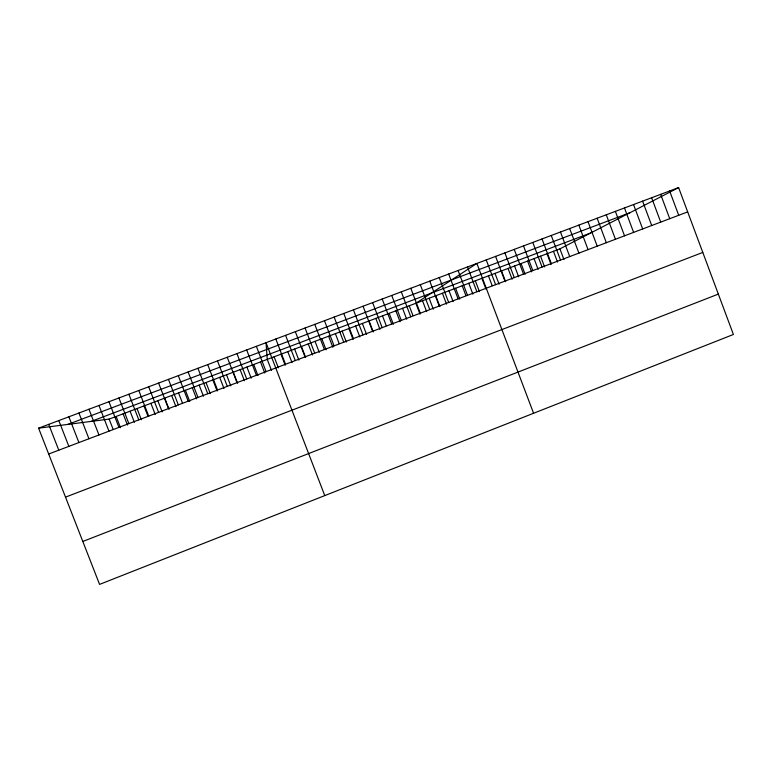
<?xml version="1.0" encoding="UTF-8"?>
<svg xmlns="http://www.w3.org/2000/svg" width="772" height="772" viewBox="0 0 772 772"><rect width="100%" height="100%" fill="white"/><g stroke="black" fill="none" stroke-linecap="round" stroke-linejoin="round"><path stroke-width="1.16" d="M38.6 428.17L109.151 419.09L559.922 248.854L678.617 187.606L733.4 334.479L99.569 584.394L38.6 428.17L678.617 187.606M82.816 541.462L718.346 294.103M65.514 497.129L702.8 252.425M48.684 454.013L687.678 211.895M67.859 424.407L629.981 212.705M91.154 421.406L590.657 232.99M123.105 413.821L127.467 425.044M116.138 416.455L120.5 427.688M108.958 401.72L118.927 427.398M109.151 419.09L113.079 429.203M98.97 405.483L108.958 431.181M88.954 409.237L98.961 434.964M78.927 413.01L88.944 438.757M68.872 416.793L78.918 442.559M58.807 420.576L68.862 446.37M48.713 424.368L58.778 450.192M188.136 371.969L197.97 397.445M192.286 387.698L196.599 398.844M185.415 390.294L189.729 401.45M178.303 375.655L188.165 401.17M178.535 392.89L182.414 402.936M168.46 379.361L178.332 404.895M171.635 395.496L175.958 406.661M164.735 398.101L169.058 409.276M158.588 383.066L168.479 408.62M157.826 400.716L162.149 411.901M148.706 386.782L158.607 412.364M150.897 403.322L155.24 414.516M138.796 390.507L148.716 416.108M143.968 405.947L147.877 416.021M137.02 408.562L141.373 419.775M128.876 394.241L138.806 419.862M130.072 411.196L134.424 422.409M118.927 397.976L128.876 423.625M256.362 346.319L266.089 371.641M260.492 361.933L264.748 373.011M253.718 364.5L257.973 375.578M246.673 349.957L256.42 375.308M246.924 367.057L251.199 378.145M236.965 353.605L246.731 378.975M240.131 369.624L244.406 380.721M233.327 372.2L237.602 383.298M227.238 357.262L237.014 382.651M226.514 374.767L230.789 385.884M217.492 360.929L227.286 386.347M219.682 377.344L223.976 388.47M207.726 364.596L217.53 390.034M212.85 379.93L217.144 391.057M206.008 382.516L210.302 393.643M197.941 368.283L207.764 393.739M199.157 385.103L203.451 396.239M335.386 333.649L339.169 343.55M324.472 320.718L334.093 345.875M328.611 336.206L332.828 347.217M321.837 338.773L326.054 349.784M314.783 324.365L324.414 349.542M315.053 341.33L319.27 352.35M305.065 328.013L314.725 353.209M308.25 343.897L312.477 354.927M301.447 346.474L305.673 357.504M295.338 331.671L305.008 356.896M294.624 349.05L298.861 360.09M285.592 335.337L295.271 360.582M287.802 351.627L292.038 362.666M275.816 339.005L285.515 364.278M280.96 354.203L285.206 365.262M274.118 356.789L278.364 367.858M324.761 495.605L266.031 342.681L267.257 359.385L271.512 370.454M401.286 291.845L410.791 316.81M402.55 308.289L406.709 319.212M391.751 295.425L401.266 320.419M395.872 310.807L400.041 321.741M389.194 313.335L393.363 324.269M382.198 299.015L391.732 324.037M382.497 315.854L386.251 325.707M372.625 302.614L382.169 327.656M375.8 318.392L379.969 329.345M369.084 320.92L373.272 331.883M363.033 306.223L372.596 331.284M362.367 323.458L366.555 334.43M353.422 309.833L362.994 334.923M355.631 326.006L359.829 336.978M343.791 313.461L353.383 338.561M348.896 328.554L353.093 339.535M342.141 331.101L346.348 342.092M334.141 317.08L343.743 342.218M475.34 280.796L479.441 291.642M467.494 266.958L476.884 291.768M468.768 283.276L472.879 294.132M458.095 270.49L467.504 295.329M462.187 285.765L465.892 295.541M455.596 288.255L459.716 299.121M448.677 274.031L458.095 298.889M448.995 290.745L453.125 301.62M439.239 277.582L448.677 302.46M442.395 293.244L446.525 304.12M435.775 295.744L439.905 306.629M429.772 281.133L439.229 306.04M429.145 298.243L433.285 309.138M420.296 284.694L429.772 309.62M422.516 300.752L426.655 311.647M410.8 288.265L420.286 313.21M420.016 314.165L415.867 303.261L476.874 263.435L533.577 413.271M409.208 305.77L412.952 315.594M542.031 238.944L551.304 263.57M547.01 253.727L551.063 264.497M540.535 256.169L544.598 266.948M532.777 242.427L542.069 267.073M534.06 258.62L538.123 269.409M523.503 245.911L532.805 270.576M527.575 261.071L531.638 271.86M521.071 263.522L525.153 274.321M514.22 249.395L523.532 274.089M514.567 265.983L518.649 276.791M504.907 252.898L514.239 277.611M508.053 268.444L512.135 279.252M501.53 270.904L505.612 281.722M495.585 256.4L504.936 281.143M494.997 273.375L499.088 284.202M486.235 259.913L495.605 284.675M488.454 275.845L492.14 285.592M481.902 278.316L486.003 289.162M606.271 214.799L615.448 239.272M597.152 218.225L606.338 242.717M588.013 221.66L597.21 246.181M578.846 225.106L588.061 249.645M569.668 228.56L578.904 253.11M560.472 232.015L569.717 256.593M559.922 248.854L563.975 259.614M551.256 235.479L560.52 260.077M553.466 251.286L557.519 262.055M669.642 190.983L678.713 215.291M660.639 194.361L669.729 218.698M651.626 197.748L660.726 222.114M642.593 201.145L651.703 225.53M633.542 204.551L642.671 228.956M624.471 207.957L633.609 232.382M615.38 211.374L624.538 235.827"/></g></svg>
